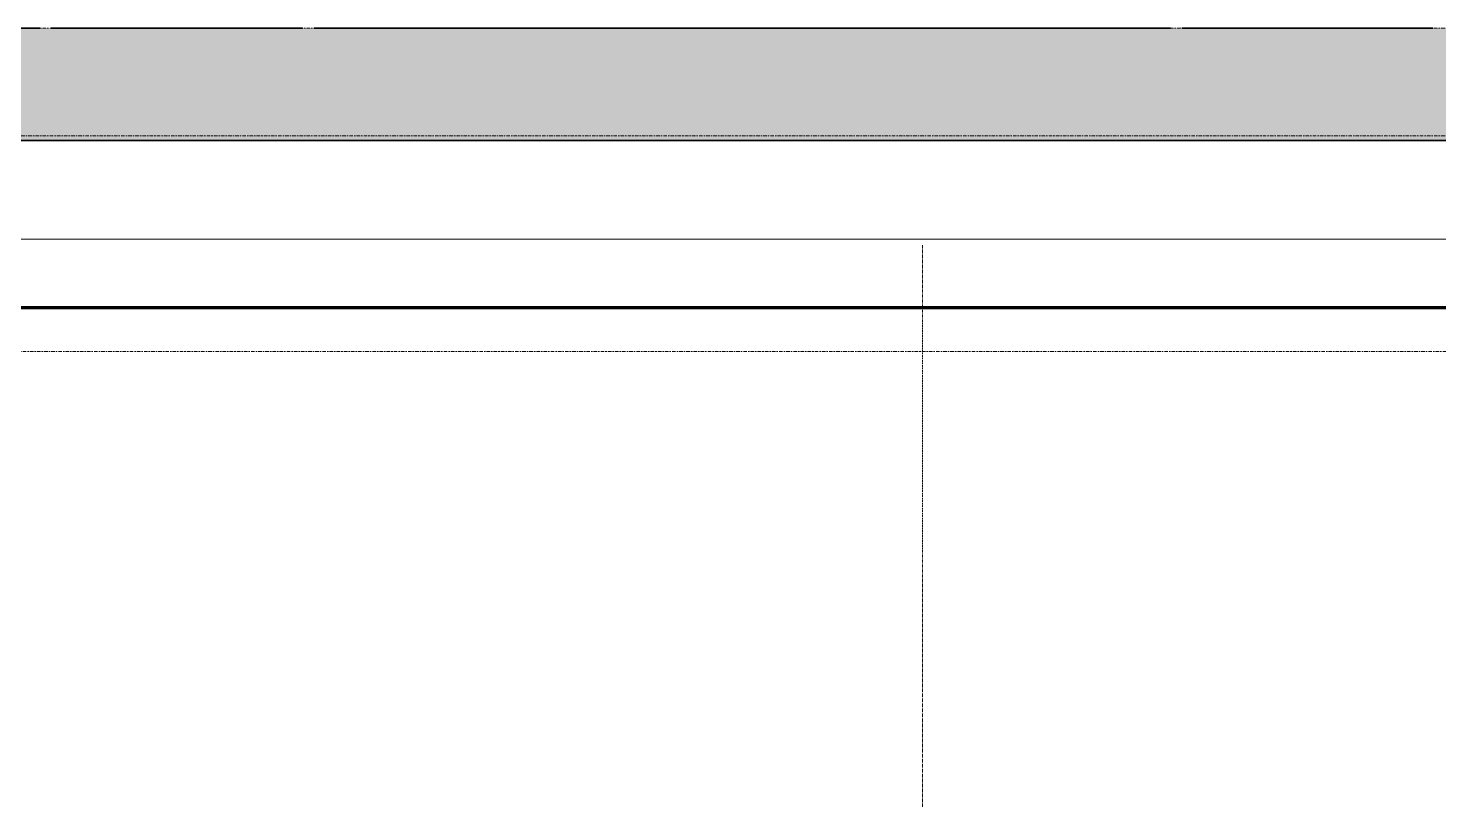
# Model space of a CAD drawing. Header units: centimetres. Extents: x -13689 to 3489, y -437 to 1921.
# Drawn here: x -2206 to -1578, y -253 to 94 of the extents above; entities that cross this region are included whole.
import ezdxf

# ---------------------------------------------------------------- set-up
doc = ezdxf.new("R2010")
doc.units = ezdxf.units.CM
doc.linetypes.add('Centre', pattern=[3.175, 0.635, -0.475, 1.59, -0.475])
doc.linetypes.add('Grid Line', pattern=[2.2225, 1.27, -0.3175, 0.3175, -0.3175])
for name, color, linetype, lineweight in [('A-FLOR', 7, 'Continuous', 9), ('A-FLOR-LEVL', 7, 'Continuous', 9), ('A-FLOR-PATT', 7, 'Continuous', 35), ('C-BLDG-PADS', 7, 'Continuous', 9), ('C-TOPO', 7, 'Continuous', 9), ('S-GRID', 7, 'Continuous', 9)]:
    doc.layers.add(name, color=color, linetype=linetype, lineweight=lineweight)

# ---------------------------------------------------------------- blocks, each defined once
blk = doc.blocks.new('PQ_RVR_EST-01_ZZ_ZZ_MO_T_A_rvt-2-Sección 3-2')
at = {"layer": 'A-FLOR-PATT', "lineweight": 9, "true_color": 0x9a9a9a}
blk.add_hatch(color=253, dxfattribs=at).paths.add_polyline_path([(2109.22, 44), (2109.22, 94), (-4380.02, 94), (-4380.02, 44), (2057.62, 44)])
at = {"layer": 'A-FLOR', "lineweight": 35}
for p, q in [((-1333.55, 94), (-2326.62, 94)), ((-1216.71, 94), (-1328.47, 94)), ((-830.42, 94), (-1211.63, 94)), ((-713.58, 94), (-825.34, 94)), ((-4380.02, 44), (1957.62, 44))]:
    blk.add_line(p, q, dxfattribs=at)

msp = doc.modelspace()

# ---------------------------------------------------------------- hatches: boundary and pattern name
at = {"layer": 'A-FLOR-PATT', "lineweight": 9, "true_color": 0x9a9a9a}
msp.add_hatch(color=253, dxfattribs=at).paths.add_polyline_path([(1190.493, 44), (1190.493, 94), (-5247.138, 94), (-5247.138, 44), (1147.772, 44)])

# ---------------------------------------------------------------- linework, layer by layer
at = {"layer": 'A-FLOR', "lineweight": 35}
for p, q in [((-2200.668, 94), (-3193.745, 94)), ((-2083.828, 94), (-2195.588, 94)), ((-1697.547, 94), (-2078.748, 94)), ((-1580.707, 94), (-1692.467, 94)), ((-5247.138, 44), (1090.493, 44))]:
    msp.add_line(p, q, dxfattribs=at)
at = {"layer": 'A-FLOR-LEVL', "color": 253, "linetype": 'Centre', "true_color": 0xaaaaaa}
for p, q in [((-5531.107, 94), (1483.786, 94)), ((-5531.107, 46.025), (1610.786, 46.025)), ((-5531.107, 0), (1483.786, 0)), ((1610.786, -50), (-5531.107, -50))]:
    msp.add_line(p, q, dxfattribs=at)
at = {"layer": 'C-BLDG-PADS', "color": 253, "lineweight": 18, "true_color": 0xaaaaaa}
for p, q in [((1190.493, 0), (-5247.138, 0)), ((-5247.138, -30.48), (1190.493, -30.48))]:
    msp.add_line(p, q, dxfattribs=at)
at = {"layer": 'C-TOPO', "color": 253, "true_color": 0xaaaaaa}
for p in [(-3482.544, -30.496), (-1570.027, -30.496)]:
    msp.add_line(p, (-2022.244, -30.496), dxfattribs=at)
at = {"layer": 'C-TOPO', "color": 253, "lineweight": 70, "true_color": 0xaaaaaa}
for p, q in [((-2022.244, -30.496), (-3482.543, -30.496)), ((-1570.027, -30.496), (-2022.244, -30.496))]:
    msp.add_line(p, q, dxfattribs=at)
at = {"layer": 'S-GRID', "color": 253, "linetype": 'Grid Line', "true_color": 0xaaaaaa}
msp.add_line((-1807.925, -252.672), (-1807.925, -2.672), dxfattribs=at)

# ---------------------------------------------------------------- block references
at = {"lineweight": 5}
msp.add_blockref('PQ_RVR_EST-01_ZZ_ZZ_MO_T_A_rvt-2-Sección 3-2', (-867.123, 0), dxfattribs=at)

doc.saveas('drawing.dxf')
